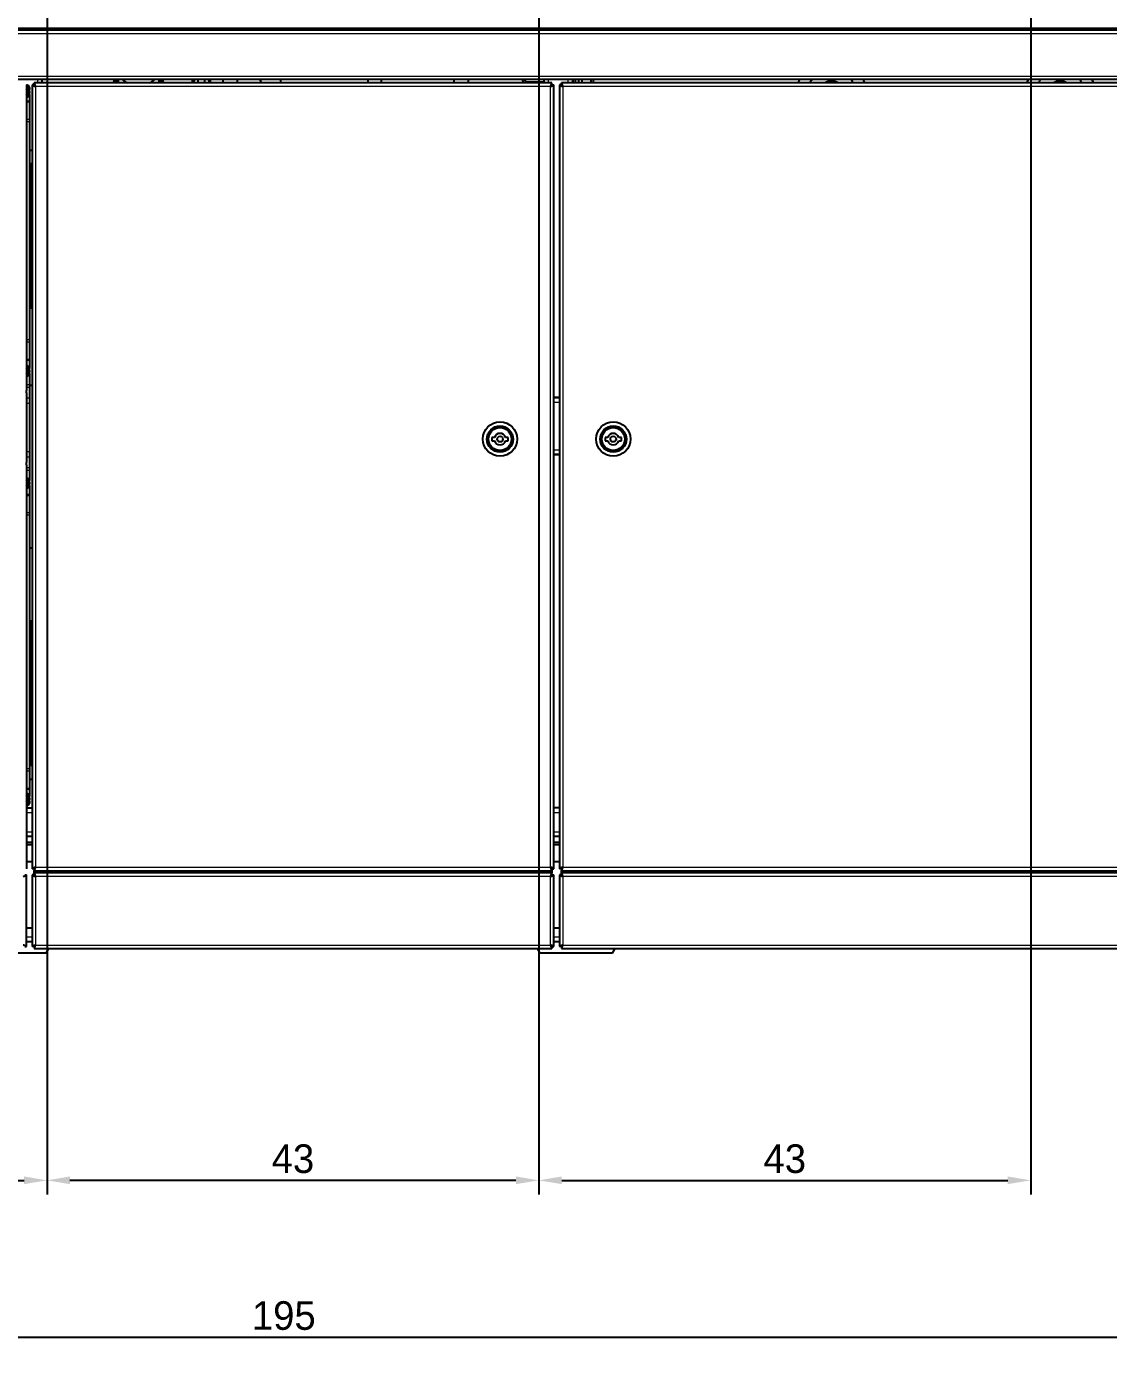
# Model space of a CAD drawing. Header units: millimetres. Extents: x -218071 to -203542, y 15363 to 51382.
# Drawn here: x -217647.4 to -217552.8, y 50713.5 to 50829.4 of the extents above; entities that cross this region are included whole.
import ezdxf

# ---------------------------------------------------------------- set-up
doc = ezdxf.new("R2010")
doc.units = ezdxf.units.MM
doc.header["$LTSCALE"] = 4
doc.layers.add('TPF-DIMENSIONS', color=3, linetype='Continuous')
doc.layers.add('TPF-EQUIPEMENT', color=7, linetype='Continuous')
doc.dimstyles.new('ISO-25', dxfattribs={"dimtxt": 2.5, "dimasz": 2, "dimexe": 1.25, "dimexo": 0.625, "dimtad": 1, "dimtxsty": 'Standard', "dimcen": -2.5, "dimclrt": 256, "dimadec": 0, "dimazin": 0, "dimtfac": 1, "dimtmove": 0, "dimatfit": 3, "dimfxl": 1, "dimarcsym": 0})

# ---------------------------------------------------------------- blocks, each defined once
blk = doc.blocks.new('*D674')
at = {"layer": 'Defpoints', "color": 0, "transparency": 16777216}
for p in [(-217721.43, 50749.39), (-217526.61, 50749.39), (-217526.61, 50714.79)]:
    blk.add_point(p, dxfattribs=at)
at = {"layer": 'TPF-DIMENSIONS', "color": 0, "lineweight": -2, "transparency": 16777216}
for p, q in [((-217721.43, 50748.77), (-217721.43, 50713.54)), ((-217526.61, 50748.77), (-217526.61, 50713.54)), ((-217719.43, 50714.79), (-217528.61, 50714.79))]:
    blk.add_line(p, q, dxfattribs=at)
at = {"layer": 'TPF-DIMENSIONS', "color": 0, "transparency": 16777216}
for points in [[(-217719.43, 50715.13), (-217719.43, 50714.46), (-217721.43, 50714.79)], [(-217528.61, 50715.13), (-217528.61, 50714.46), (-217526.61, 50714.79)]]:
    blk.add_solid(points, dxfattribs=at)
at = {"layer": 'TPF-DIMENSIONS', "transparency": 16777216, "insert": (-217624.91, 50716.67), "char_height": 2.5, "attachment_point": 5}
blk.add_mtext('195', dxfattribs=at)
blk = doc.blocks.new('*D675')
at = {"layer": 'Defpoints', "color": 0, "transparency": 16777216}
for p in [(-217688.61, 50846.51), (-217645.61, 50846.51), (-217645.61, 50728.51)]:
    blk.add_point(p, dxfattribs=at)
at = {"layer": 'TPF-DIMENSIONS', "color": 0, "lineweight": -2, "transparency": 16777216}
for p, q in [((-217688.61, 50845.89), (-217688.61, 50727.26)), ((-217645.61, 50845.89), (-217645.61, 50727.26)), ((-217686.61, 50728.51), (-217647.61, 50728.51))]:
    blk.add_line(p, q, dxfattribs=at)
at = {"layer": 'TPF-DIMENSIONS', "color": 0, "transparency": 16777216}
for points in [[(-217686.61, 50728.85), (-217686.61, 50728.18), (-217688.61, 50728.51)], [(-217647.61, 50728.85), (-217647.61, 50728.18), (-217645.61, 50728.51)]]:
    blk.add_solid(points, dxfattribs=at)
at = {"layer": 'TPF-DIMENSIONS', "transparency": 16777216, "insert": (-217667.11, 50730.39), "char_height": 2.5, "attachment_point": 5}
blk.add_mtext('43', dxfattribs=at)
blk = doc.blocks.new('*D676')
at = {"layer": 'Defpoints', "color": 0, "transparency": 16777216}
for p in [(-217645.61, 50857.29), (-217602.61, 50850.06), (-217645.61, 50728.51)]:
    blk.add_point(p, dxfattribs=at)
at = {"layer": 'TPF-DIMENSIONS', "color": 0, "lineweight": -2, "transparency": 16777216}
for p, q in [((-217645.61, 50856.66), (-217645.61, 50727.26)), ((-217602.61, 50849.44), (-217602.61, 50727.26)), ((-217604.61, 50728.51), (-217643.61, 50728.51))]:
    blk.add_line(p, q, dxfattribs=at)
at = {"layer": 'TPF-DIMENSIONS', "color": 0, "transparency": 16777216}
for points in [[(-217643.61, 50728.85), (-217643.61, 50728.18), (-217645.61, 50728.51)], [(-217604.61, 50728.85), (-217604.61, 50728.18), (-217602.61, 50728.51)]]:
    blk.add_solid(points, dxfattribs=at)
at = {"layer": 'TPF-DIMENSIONS', "transparency": 16777216, "insert": (-217624.11, 50730.39), "char_height": 2.5, "attachment_point": 5}
blk.add_mtext('43', dxfattribs=at)
blk = doc.blocks.new('*D677')
at = {"layer": 'Defpoints', "color": 0, "transparency": 16777216}
for p in [(-217602.61, 50846.51), (-217559.61, 50846.51), (-217559.61, 50728.51)]:
    blk.add_point(p, dxfattribs=at)
at = {"layer": 'TPF-DIMENSIONS', "color": 0, "lineweight": -2, "transparency": 16777216}
for p, q in [((-217602.61, 50845.89), (-217602.61, 50727.26)), ((-217559.61, 50845.89), (-217559.61, 50727.26)), ((-217600.61, 50728.51), (-217561.61, 50728.51))]:
    blk.add_line(p, q, dxfattribs=at)
at = {"layer": 'TPF-DIMENSIONS', "color": 0, "transparency": 16777216}
for points in [[(-217600.61, 50728.85), (-217600.61, 50728.18), (-217602.61, 50728.51)], [(-217561.61, 50728.85), (-217561.61, 50728.18), (-217559.61, 50728.51)]]:
    blk.add_solid(points, dxfattribs=at)
at = {"layer": 'TPF-DIMENSIONS', "transparency": 16777216, "insert": (-217581.11, 50730.39), "char_height": 2.5, "attachment_point": 5}
blk.add_mtext('43', dxfattribs=at)

msp = doc.modelspace()

# ---------------------------------------------------------------- linework, layer by layer
at = {"layer": 'TPF-EQUIPEMENT', "color": 7, "linetype": 'Continuous', "lineweight": 25, "transparency": 33554671}
for p, q in [((-217527.156, 50829.261), (-217721.056, 50829.261)), ((-217536.12, 50829.092), (-217712.092, 50829.092)), ((-217536.356, 50824.792), (-217711.856, 50824.792)), ((-217646.056, 50824.792), (-217646.056, 50824.492)), ((-217639.406, 50824.792), (-217639.406, 50824.592)), ((-217639.406, 50824.592), (-217639.406, 50824.492)), ((-217635.806, 50824.592), (-217635.806, 50824.792)), ((-217635.796, 50824.749), (-217635.806, 50824.749)), ((-217635.796, 50824.537), (-217635.796, 50824.578)), ((-217632.906, 50824.492), (-217632.906, 50824.792)), ((-217632.406, 50824.492), (-217632.406, 50824.792)), ((-217631.806, 50824.492), (-217631.806, 50824.792)), ((-217631.306, 50824.492), (-217631.306, 50824.792)), ((-217630.246, 50824.792), (-217630.246, 50824.492)), ((-217628.966, 50824.492), (-217628.966, 50824.792)), ((-217626.866, 50824.492), (-217626.975, 50824.792)), ((-217625.183, 50824.792), (-217625.234, 50824.492)), ((-217617.556, 50824.792), (-217617.556, 50824.492)), ((-217616.356, 50824.492), (-217616.356, 50824.792)), ((-217610.041, 50824.792), (-217610.041, 50824.492)), ((-217608.771, 50824.492), (-217608.771, 50824.792)), ((-217603.656, 50824.592), (-217602.156, 50824.592)), ((-217602.156, 50824.492), (-217602.156, 50824.792)), ((-217599.656, 50824.792), (-217599.656, 50824.492)), ((-217599.606, 50824.492), (-217599.606, 50824.792)), ((-217599.406, 50824.492), (-217599.406, 50824.792)), ((-217599.156, 50824.792), (-217599.156, 50824.492)), ((-217598.856, 50824.792), (-217598.856, 50824.492)), ((-217598.031, 50824.492), (-217598.031, 50824.792)), ((-217597.831, 50824.492), (-217597.831, 50824.792)), ((-217597.82, 50824.492), (-217597.82, 50824.792)), ((-217647.405, 50824.328), (-217647.405, 50824.328)), ((-217647.405, 50824.328), (-217647.405, 50797.592)), ((-217647.356, 50824.292), (-217647.405, 50824.292)), ((-217647.405, 50824.003), (-217647.285, 50823.935)), ((-217647.306, 50823.461), (-217647.405, 50823.404)), ((-217647.156, 50824.092), (-217647.156, 50823.905)), ((-217647.156, 50823.478), (-217647.156, 50822.898)), ((-217646.905, 50824.328), (-217646.905, 50755.756)), ((-217646.755, 50824.328), (-217646.905, 50824.328)), ((-217601.469, 50824.492), (-217646.741, 50824.492)), ((-217646.741, 50824.342), (-217646.741, 50824.492)), ((-217646.741, 50824.342), (-217646.741, 50824.291)), ((-217601.469, 50824.342), (-217601.469, 50824.492)), ((-217601.455, 50824.328), (-217601.305, 50824.328)), ((-217601.305, 50755.756), (-217601.305, 50824.328)), ((-217600.657, 50824.328), (-217600.807, 50824.328)), ((-217600.807, 50824.328), (-217600.807, 50755.756)), ((-217587.155, 50824.492), (-217600.643, 50824.492)), ((-217600.643, 50824.342), (-217600.643, 50824.492)), ((-217535.856, 50824.492), (-217587.155, 50824.492)), ((-217647.156, 50822.898), (-217647.156, 50822.795)), ((-217647.156, 50822.795), (-217647.156, 50821.296)), ((-217647.156, 50821.296), (-217647.156, 50821.09)), ((-217647.156, 50821.09), (-217647.156, 50802.01)), ((-217646.905, 50818.592), (-217647.156, 50818.592)), ((-217647.086, 50817.227), (-217647.086, 50817.427)), ((-217646.936, 50817.427), (-217647.086, 50817.427)), ((-217647.086, 50817.227), (-217646.936, 50817.227)), ((-217647.086, 50805.027), (-217647.086, 50817.227)), ((-217646.936, 50817.227), (-217646.936, 50817.427)), ((-217646.936, 50805.027), (-217646.936, 50817.227)), ((-217647.086, 50805.027), (-217646.936, 50805.027)), ((-217647.086, 50804.827), (-217647.086, 50805.027)), ((-217647.086, 50804.827), (-217646.936, 50804.827)), ((-217646.936, 50805.599), (-217646.917, 50805.704)), ((-217646.936, 50804.827), (-217646.936, 50805.027)), ((-217646.917, 50805.704), (-217646.905, 50805.728)), ((-217647.156, 50802.01), (-217647.156, 50801.805)), ((-217647.156, 50801.805), (-217647.156, 50800.305)), ((-217647.156, 50800.305), (-217647.156, 50800.203)), ((-217647.156, 50800.203), (-217647.156, 50799.505)), ((-217647.405, 50799.603), (-217647.285, 50799.535)), ((-217647.306, 50799.061), (-217647.405, 50799.004)), ((-217647.156, 50799.078), (-217647.156, 50798.088)), ((-217647.156, 50798.088), (-217647.156, 50797.859)), ((-217646.956, 50798.022), (-217647.156, 50798.022)), ((-217647.156, 50797.859), (-217647.156, 50796.912)), ((-217647.405, 50797.592), (-217647.405, 50797.592)), ((-217647.405, 50797.392), (-217647.405, 50791.292)), ((-217647.156, 50796.912), (-217647.156, 50796.452)), ((-217600.807, 50796.992), (-217601.305, 50796.992)), ((-217601.305, 50796.972), (-217600.807, 50796.972)), ((-217601.199, 50796.972), (-217601.199, 50796.992)), ((-217647.156, 50796.452), (-217647.156, 50792.232)), ((-217606.72, 50793.492), (-217606.72, 50793.192)), ((-217606.482, 50793.492), (-217606.72, 50793.492)), ((-217605.29, 50793.492), (-217605.528, 50793.492)), ((-217605.29, 50793.192), (-217605.29, 50793.492)), ((-217596.822, 50793.492), (-217596.822, 50793.192)), ((-217596.584, 50793.492), (-217596.822, 50793.492)), ((-217595.392, 50793.492), (-217595.63, 50793.492)), ((-217595.392, 50793.192), (-217595.392, 50793.492)), ((-217647.156, 50792.232), (-217647.156, 50791.772)), ((-217606.72, 50793.192), (-217606.482, 50793.192)), ((-217605.528, 50793.192), (-217605.29, 50793.192)), ((-217596.822, 50793.192), (-217596.584, 50793.192)), ((-217595.63, 50793.192), (-217595.392, 50793.192)), ((-217647.405, 50791.092), (-217647.405, 50755.756)), ((-217647.405, 50791.092), (-217647.405, 50791.092)), ((-217647.156, 50791.772), (-217647.156, 50790.825)), ((-217601.305, 50792.012), (-217600.807, 50792.012)), ((-217601.305, 50791.992), (-217600.807, 50791.992)), ((-217601.199, 50791.992), (-217601.199, 50792.012)), ((-217647.405, 50789.803), (-217647.285, 50789.735)), ((-217647.156, 50790.825), (-217647.156, 50790.595)), ((-217647.156, 50790.595), (-217647.156, 50789.705)), ((-217647.306, 50789.261), (-217647.405, 50789.204)), ((-217647.156, 50789.278), (-217647.156, 50788.481)), ((-217647.156, 50788.481), (-217647.156, 50788.378)), ((-217647.156, 50788.378), (-217647.156, 50786.879)), ((-217647.156, 50786.879), (-217647.156, 50786.674)), ((-217647.156, 50786.674), (-217647.156, 50764.493)), ((-217647.156, 50783.822), (-217646.956, 50783.822)), ((-217647.086, 50777.227), (-217647.086, 50777.427)), ((-217646.936, 50777.427), (-217647.086, 50777.427)), ((-217647.086, 50777.227), (-217646.936, 50777.227)), ((-217647.086, 50765.027), (-217647.086, 50777.227)), ((-217646.936, 50777.227), (-217646.936, 50777.427)), ((-217646.936, 50765.027), (-217646.936, 50777.227)), ((-217646.936, 50765.599), (-217646.917, 50765.704)), ((-217646.917, 50765.704), (-217646.905, 50765.728)), ((-217647.156, 50764.493), (-217647.156, 50764.288)), ((-217647.156, 50764.288), (-217647.156, 50762.789)), ((-217647.086, 50765.027), (-217646.936, 50765.027)), ((-217647.086, 50764.827), (-217647.086, 50765.027)), ((-217647.086, 50764.827), (-217646.936, 50764.827)), ((-217646.936, 50764.827), (-217646.936, 50765.027)), ((-217647.156, 50763.592), (-217646.905, 50763.592)), ((-217647.405, 50762.203), (-217647.285, 50762.135)), ((-217647.156, 50762.789), (-217647.156, 50762.686)), ((-217647.156, 50762.686), (-217647.156, 50762.105)), ((-217647.306, 50761.661), (-217647.405, 50761.604)), ((-217647.356, 50761.292), (-217647.405, 50761.292)), ((-217647.405, 50761.092), (-217646.905, 50761.092)), ((-217647.156, 50761.678), (-217647.156, 50761.492)), ((-217600.807, 50761.092), (-217601.305, 50761.092)), ((-217646.905, 50758.592), (-217647.405, 50758.592)), ((-217600.807, 50758.592), (-217601.305, 50758.592)), ((-217647.405, 50758.092), (-217646.905, 50758.092)), ((-217647.405, 50757.892), (-217646.905, 50757.892)), ((-217601.305, 50758.092), (-217600.807, 50758.092)), ((-217601.305, 50757.892), (-217600.807, 50757.892)), ((-217647.405, 50756.392), (-217646.905, 50756.392)), ((-217601.305, 50756.392), (-217600.807, 50756.392)), ((-217647.555, 50755.228), (-217647.405, 50755.228)), ((-217647.405, 50755.756), (-217647.405, 50755.756)), ((-217647.405, 50748.956), (-217647.405, 50755.228)), ((-217647.405, 50755.228), (-217647.405, 50755.228)), ((-217647.405, 50748.956), (-217647.405, 50755.228)), ((-217646.755, 50755.756), (-217646.905, 50755.756)), ((-217646.905, 50755.228), (-217646.905, 50748.956)), ((-217646.755, 50755.228), (-217646.905, 50755.228)), ((-217646.706, 50755.228), (-217646.755, 50755.228)), ((-217646.741, 50755.791), (-217646.741, 50755.742)), ((-217646.741, 50755.742), (-217646.741, 50755.592)), ((-217646.741, 50755.442), (-217646.741, 50755.592)), ((-217646.741, 50755.592), (-217601.469, 50755.592)), ((-217646.441, 50755.442), (-217646.741, 50755.442)), ((-217646.741, 50755.442), (-217646.741, 50755.392)), ((-217601.469, 50755.392), (-217646.741, 50755.392)), ((-217646.741, 50755.242), (-217646.741, 50755.392)), ((-217645.069, 50755.442), (-217646.441, 50755.442)), ((-217644.869, 50755.442), (-217645.069, 50755.442)), ((-217644.869, 50755.592), (-217644.869, 50755.442)), ((-217644.469, 50755.442), (-217644.869, 50755.442)), ((-217644.469, 50755.592), (-217644.469, 50755.392)), ((-217643.869, 50755.392), (-217643.869, 50755.592)), ((-217643.469, 50755.442), (-217643.869, 50755.442)), ((-217643.469, 50755.442), (-217643.469, 50755.592)), ((-217643.269, 50755.442), (-217643.469, 50755.442)), ((-217631.669, 50755.442), (-217643.269, 50755.442)), ((-217631.469, 50755.442), (-217631.669, 50755.442)), ((-217631.469, 50755.592), (-217631.469, 50755.442)), ((-217631.069, 50755.442), (-217631.469, 50755.442)), ((-217631.069, 50755.592), (-217631.069, 50755.392)), ((-217630.469, 50755.392), (-217630.469, 50755.592)), ((-217630.069, 50755.442), (-217630.469, 50755.442)), ((-217630.069, 50755.442), (-217630.069, 50755.592)), ((-217629.869, 50755.442), (-217630.069, 50755.442)), ((-217618.269, 50755.442), (-217629.869, 50755.442)), ((-217618.069, 50755.442), (-217618.269, 50755.442)), ((-217618.069, 50755.592), (-217618.069, 50755.442)), ((-217617.669, 50755.442), (-217618.069, 50755.442)), ((-217617.669, 50755.592), (-217617.669, 50755.392)), ((-217617.069, 50755.392), (-217617.069, 50755.592)), ((-217616.669, 50755.442), (-217617.069, 50755.442)), ((-217616.669, 50755.442), (-217616.669, 50755.592)), ((-217616.469, 50755.442), (-217616.669, 50755.442)), ((-217604.869, 50755.442), (-217616.469, 50755.442)), ((-217604.669, 50755.442), (-217604.869, 50755.442)), ((-217604.669, 50755.592), (-217604.669, 50755.442)), ((-217604.269, 50755.442), (-217604.669, 50755.442)), ((-217604.269, 50755.592), (-217604.269, 50755.392)), ((-217603.669, 50755.392), (-217603.669, 50755.592)), ((-217603.269, 50755.442), (-217603.669, 50755.442)), ((-217603.269, 50755.442), (-217603.269, 50755.592)), ((-217603.069, 50755.442), (-217603.269, 50755.442)), ((-217601.769, 50755.442), (-217603.069, 50755.442)), ((-217601.469, 50755.442), (-217601.769, 50755.442)), ((-217601.455, 50755.228), (-217601.506, 50755.228)), ((-217601.469, 50755.742), (-217601.469, 50755.592)), ((-217601.469, 50755.592), (-217601.469, 50755.442)), ((-217601.469, 50755.392), (-217601.469, 50755.442)), ((-217601.469, 50755.242), (-217601.469, 50755.392)), ((-217601.455, 50755.756), (-217601.305, 50755.756)), ((-217601.455, 50755.228), (-217601.305, 50755.228)), ((-217601.305, 50748.956), (-217601.305, 50755.228)), ((-217600.657, 50755.756), (-217600.807, 50755.756)), ((-217600.807, 50755.228), (-217600.807, 50748.956)), ((-217600.657, 50755.228), (-217600.807, 50755.228)), ((-217600.608, 50755.228), (-217600.657, 50755.228)), ((-217600.643, 50755.742), (-217600.643, 50755.592)), ((-217600.643, 50755.442), (-217600.643, 50755.592)), ((-217600.643, 50755.592), (-217535.556, 50755.592)), ((-217600.343, 50755.442), (-217600.643, 50755.442)), ((-217600.643, 50755.442), (-217600.643, 50755.392)), ((-217535.556, 50755.392), (-217600.643, 50755.392)), ((-217600.643, 50755.242), (-217600.643, 50755.392)), ((-217600.556, 50755.863), (-217600.556, 50755.813)), ((-217598.707, 50755.442), (-217600.343, 50755.442)), ((-217598.507, 50755.442), (-217598.707, 50755.442)), ((-217598.507, 50755.592), (-217598.507, 50755.442)), ((-217598.107, 50755.442), (-217598.507, 50755.442)), ((-217598.107, 50755.592), (-217598.107, 50755.392)), ((-217597.507, 50755.392), (-217597.507, 50755.592)), ((-217597.107, 50755.442), (-217597.507, 50755.442)), ((-217597.107, 50755.442), (-217597.107, 50755.592)), ((-217596.907, 50755.442), (-217597.107, 50755.442)), ((-217583.707, 50755.442), (-217596.907, 50755.442)), ((-217583.507, 50755.442), (-217583.707, 50755.442)), ((-217583.507, 50755.592), (-217583.507, 50755.442)), ((-217583.107, 50755.442), (-217583.507, 50755.442)), ((-217583.107, 50755.592), (-217583.107, 50755.392)), ((-217582.507, 50755.392), (-217582.507, 50755.592)), ((-217582.107, 50755.442), (-217582.507, 50755.442)), ((-217582.107, 50755.442), (-217582.107, 50755.592)), ((-217581.907, 50755.442), (-217582.107, 50755.442)), ((-217568.707, 50755.442), (-217581.907, 50755.442)), ((-217568.507, 50755.442), (-217568.707, 50755.442)), ((-217568.507, 50755.592), (-217568.507, 50755.442)), ((-217568.107, 50755.442), (-217568.507, 50755.442)), ((-217568.107, 50755.592), (-217568.107, 50755.392)), ((-217567.507, 50755.392), (-217567.507, 50755.592)), ((-217567.107, 50755.442), (-217567.507, 50755.442)), ((-217567.107, 50755.442), (-217567.107, 50755.592)), ((-217566.907, 50755.442), (-217567.107, 50755.442)), ((-217553.707, 50755.442), (-217566.907, 50755.442)), ((-217553.507, 50755.442), (-217553.707, 50755.442)), ((-217553.507, 50755.592), (-217553.507, 50755.442)), ((-217553.107, 50755.442), (-217553.507, 50755.442)), ((-217553.107, 50755.592), (-217553.107, 50755.392)), ((-217647.405, 50750.592), (-217646.905, 50750.592)), ((-217601.305, 50750.592), (-217600.807, 50750.592)), ((-217647.405, 50749.392), (-217646.905, 50749.392)), ((-217601.305, 50749.392), (-217600.807, 50749.392)), ((-217645.683, 50748.392), (-217652.029, 50748.392)), ((-217647.555, 50748.956), (-217647.405, 50748.956)), ((-217647.405, 50748.956), (-217647.405, 50748.956)), ((-217646.755, 50748.956), (-217646.905, 50748.956)), ((-217646.741, 50748.942), (-217646.741, 50748.792)), ((-217646.741, 50748.792), (-217601.469, 50748.792)), ((-217645.683, 50748.392), (-217645.452, 50748.792)), ((-217602.76, 50748.792), (-217602.529, 50748.392)), ((-217596.183, 50748.392), (-217602.529, 50748.392)), ((-217601.469, 50748.942), (-217601.469, 50748.792)), ((-217601.455, 50748.956), (-217601.305, 50748.956)), ((-217600.657, 50748.956), (-217600.807, 50748.956)), ((-217600.643, 50748.942), (-217600.643, 50748.792)), ((-217600.643, 50748.792), (-217535.856, 50748.792)), ((-217596.183, 50748.392), (-217595.952, 50748.792))]:
    msp.add_line(p, q, dxfattribs=at)
at = {"layer": 'TPF-EQUIPEMENT', "color": 8, "linetype": 'Continuous', "lineweight": 18, "transparency": 33554671}
for p, q in [((-217536.12, 50828.792), (-217712.092, 50828.792)), ((-217711.992, 50825.092), (-217536.22, 50825.092)), ((-217646.456, 50824.792), (-217646.456, 50824.492)), ((-217639.406, 50824.592), (-217639.36, 50824.492)), ((-217635.852, 50824.492), (-217635.806, 50824.592)), ((-217603.656, 50824.592), (-217603.656, 50824.492)), ((-217601.756, 50824.492), (-217601.756, 50824.792)), ((-217600.056, 50824.492), (-217600.056, 50824.792)), ((-217601.605, 50824.192), (-217646.605, 50824.192)), ((-217646.605, 50824.192), (-217646.605, 50755.892)), ((-217601.605, 50755.892), (-217601.605, 50824.192)), ((-217587.252, 50824.192), (-217600.507, 50824.192)), ((-217600.507, 50824.192), (-217600.507, 50755.892)), ((-217537.841, 50824.192), (-217587.252, 50824.192)), ((-217647.156, 50822.898), (-217647.405, 50822.898)), ((-217647.156, 50822.795), (-217647.405, 50822.795)), ((-217647.156, 50821.296), (-217647.405, 50821.296)), ((-217647.156, 50821.09), (-217647.405, 50821.09)), ((-217647.156, 50802.01), (-217647.405, 50802.01)), ((-217647.156, 50801.805), (-217647.405, 50801.805)), ((-217647.156, 50800.305), (-217647.405, 50800.305)), ((-217647.156, 50800.203), (-217647.405, 50800.203)), ((-217647.156, 50798.088), (-217647.405, 50798.088)), ((-217647.156, 50797.859), (-217647.405, 50797.859)), ((-217647.156, 50796.912), (-217647.405, 50796.912)), ((-217647.156, 50796.452), (-217647.405, 50796.452)), ((-217601.305, 50796.572), (-217600.807, 50796.572)), ((-217606.303, 50793.742), (-217606.309, 50793.727)), ((-217647.156, 50792.232), (-217647.405, 50792.232)), ((-217601.305, 50792.412), (-217600.807, 50792.412)), ((-217647.156, 50791.772), (-217647.405, 50791.772)), ((-217647.156, 50790.825), (-217647.405, 50790.825)), ((-217647.156, 50790.595), (-217647.405, 50790.595)), ((-217647.156, 50788.481), (-217647.405, 50788.481)), ((-217647.156, 50788.378), (-217647.405, 50788.378)), ((-217647.156, 50786.879), (-217647.405, 50786.879)), ((-217647.156, 50786.674), (-217647.405, 50786.674)), ((-217647.156, 50764.493), (-217647.405, 50764.493)), ((-217647.156, 50764.288), (-217647.405, 50764.288)), ((-217647.156, 50762.789), (-217647.405, 50762.789)), ((-217647.156, 50762.686), (-217647.405, 50762.686)), ((-217647.405, 50760.692), (-217646.905, 50760.692)), ((-217601.305, 50760.692), (-217600.807, 50760.692)), ((-217647.405, 50758.992), (-217646.905, 50758.992)), ((-217601.305, 50758.992), (-217600.807, 50758.992)), ((-217646.605, 50755.892), (-217601.605, 50755.892)), ((-217646.605, 50755.092), (-217646.605, 50749.092)), ((-217601.605, 50755.092), (-217646.605, 50755.092)), ((-217646.441, 50755.592), (-217646.441, 50755.442)), ((-217645.069, 50755.442), (-217645.069, 50755.592)), ((-217643.269, 50755.592), (-217643.269, 50755.442)), ((-217631.669, 50755.442), (-217631.669, 50755.592)), ((-217629.869, 50755.592), (-217629.869, 50755.442)), ((-217618.269, 50755.442), (-217618.269, 50755.592)), ((-217616.469, 50755.592), (-217616.469, 50755.442)), ((-217604.869, 50755.442), (-217604.869, 50755.592)), ((-217603.069, 50755.592), (-217603.069, 50755.442)), ((-217601.769, 50755.442), (-217601.769, 50755.592)), ((-217601.605, 50749.092), (-217601.605, 50755.092)), ((-217600.507, 50755.892), (-217535.856, 50755.892)), ((-217600.507, 50755.092), (-217600.507, 50749.092)), ((-217535.856, 50755.092), (-217600.507, 50755.092)), ((-217600.343, 50755.592), (-217600.343, 50755.442)), ((-217598.707, 50755.442), (-217598.707, 50755.592)), ((-217596.907, 50755.592), (-217596.907, 50755.442)), ((-217583.707, 50755.442), (-217583.707, 50755.592)), ((-217581.907, 50755.592), (-217581.907, 50755.442)), ((-217568.707, 50755.442), (-217568.707, 50755.592)), ((-217566.907, 50755.592), (-217566.907, 50755.442)), ((-217553.707, 50755.442), (-217553.707, 50755.592)), ((-217646.905, 50749.792), (-217647.405, 50749.792)), ((-217600.807, 50749.792), (-217601.305, 50749.792)), ((-217646.605, 50749.092), (-217601.605, 50749.092)), ((-217600.507, 50749.092), (-217535.856, 50749.092))]:
    msp.add_line(p, q, dxfattribs=at)
at = {"layer": 'TPF-EQUIPEMENT', "color": 7, "linetype": 'Continuous', "lineweight": 25, "transparency": 33554671, "flags": 128}
for points in [[(-217579.929, 50824.492), (-217579.848, 50824.685), (-217579.797, 50824.792)], [(-217578.728, 50824.792), (-217578.787, 50824.717), (-217578.936, 50824.492)], [(-217575.126, 50824.492), (-217575.197, 50824.608), (-217575.334, 50824.792)], [(-217574.265, 50824.792), (-217574.222, 50824.704), (-217574.133, 50824.492)], [(-217559.929, 50824.492), (-217559.91, 50824.54), (-217559.797, 50824.792)], [(-217558.728, 50824.792), (-217558.827, 50824.663), (-217558.936, 50824.492)], [(-217555.126, 50824.492), (-217555.236, 50824.663), (-217555.334, 50824.792)], [(-217554.265, 50824.792), (-217554.152, 50824.54), (-217554.133, 50824.492)], [(-217647.405, 50797.392), (-217647.405, 50797.431), (-217647.405, 50797.468), (-217647.405, 50797.503), (-217647.405, 50797.533), (-217647.405, 50797.558), (-217647.405, 50797.577), (-217647.405, 50797.588), (-217647.405, 50797.592)], [(-217647.405, 50791.092), (-217647.405, 50791.096), (-217647.405, 50791.107), (-217647.405, 50791.126), (-217647.405, 50791.15), (-217647.405, 50791.181), (-217647.405, 50791.215), (-217647.405, 50791.253), (-217647.405, 50791.292)]]:
    msp.add_lwpolyline(points, dxfattribs=at)
at = {"layer": 'TPF-EQUIPEMENT', "color": 7, "linetype": 'Continuous', "lineweight": 25, "transparency": 33554671}
for centre, radius in [((-217606.005, 50793.342), 1.5), ((-217606.005, 50793.342), 1.15), ((-217596.107, 50793.342), 1.5), ((-217596.107, 50793.342), 1.15), ((-217606.005, 50793.342), 1), ((-217606.005, 50793.342), 0.25), ((-217596.107, 50793.342), 1), ((-217596.107, 50793.342), 0.25)]:
    msp.add_circle(centre, radius, dxfattribs=at)
for centre, radius, start, end in [((-217638.584, 50824.147), 1.277, 149.69695, 164.35296), ((-217638.559, 50824.393), 1.048, 157.60807, 174.57328), ((-217637.851, 50826.162), 1.806, 229.34392, 247.63478), ((-217637.349, 50826.141), 1.782, 292.24099, 310.78032), ((-217636.653, 50824.393), 1.048, 5.42672, 22.39193), ((-217636.628, 50824.147), 1.277, 15.64704, 30.30305), ((-217632.106, 50824.302), 0.75, 139.26043, 165.36963), ((-217632.106, 50824.296), 0.75, 138.64284, 164.88757), ((-217632.106, 50824.296), 0.75, 15.11243, 41.35716), ((-217632.106, 50824.302), 0.75, 14.63037, 40.73957), ((-217603.656, 50824.792), 0.4, 180, 228.59038), ((-217603.656, 50824.792), 0.2, 180, 270), ((-217577.031, 50823.392), 1.256, 61.13084, 118.86916), ((-217557.031, 50823.392), 1.256, 61.13084, 118.86916), ((-217647.706, 50823.692), 0.59, 300.68302, 59.31698), ((-217647.706, 50823.692), 0.4, 0, 41.17737), ((-217647.706, 50823.692), 0.4, 318.82263, 0), ((-217647.356, 50824.092), 0.2, 0, 90), ((-217647.706, 50799.292), 0.59, 300.68302, 59.31698), ((-217647.706, 50799.292), 0.4, 0, 41.17737), ((-217647.706, 50799.292), 0.4, 318.82263, 0), ((-217646.956, 50797.922), 0.1, 59.4308, 90), ((-217606.005, 50793.342), 0.5, 17.4576, 162.5424), ((-217596.107, 50793.342), 0.5, 17.4576, 162.5424), ((-217606.005, 50793.342), 0.5, 197.4576, 342.5424), ((-217596.107, 50793.342), 0.5, 197.4576, 342.5424), ((-217647.706, 50789.492), 0.59, 300.68302, 59.31698), ((-217647.706, 50789.492), 0.4, 0, 41.17737), ((-217647.706, 50789.492), 0.4, 318.82263, 0), ((-217646.956, 50783.922), 0.1, 270, 300.5692), ((-217647.706, 50761.892), 0.59, 300.68302, 59.31698), ((-217647.706, 50761.892), 0.4, 0, 41.17737), ((-217647.706, 50761.892), 0.4, 318.82263, 0), ((-217647.356, 50761.492), 0.2, 270, 0)]:
    msp.add_arc(centre, radius, start, end, dxfattribs=at)
at = {"layer": 'TPF-EQUIPEMENT', "color": 8, "linetype": 'Continuous', "lineweight": 18, "transparency": 33554671}
for centre in [(-217647.706, 50823.692), (-217647.706, 50799.292), (-217647.706, 50789.492), (-217647.706, 50761.892)]:
    msp.add_arc(centre, 0.556, 302.78013, 57.21987, dxfattribs=at)
at = {"layer": 'TPF-EQUIPEMENT', "color": 7, "linetype": 'Continuous', "lineweight": 25, "transparency": 33554671}
for points, knots in [([(-217639.723, 50824.492), (-217639.721, 50824.513), (-217639.71, 50824.616), (-217639.656, 50824.714), (-217639.613, 50824.792)], [0, 0, 0, 0, 0.2024423, 1, 1, 1, 1]), ([(-217635.806, 50824.492), (-217635.806, 50824.517), (-217635.806, 50824.551), (-217635.806, 50824.583), (-217635.806, 50824.592)], [0, 0, 0, 0, 0.724992, 1, 1, 1, 1]), ([(-217635.599, 50824.792), (-217635.556, 50824.714), (-217635.502, 50824.616), (-217635.491, 50824.513), (-217635.489, 50824.492)], [0, 0, 0, 0, 0.7975577, 1, 1, 1, 1]), ([(-217647.405, 50823.98), (-217647.378, 50823.964), (-217647.344, 50823.945), (-217647.312, 50823.926), (-217647.306, 50823.923)], [0, 0, 0, 0, 0.8083897, 1, 1, 1, 1]), ([(-217647.285, 50823.449), (-217647.302, 50823.439), (-217647.342, 50823.417), (-217647.382, 50823.393), (-217647.405, 50823.38)], [0, 0, 0, 0, 0.4313758, 1, 1, 1, 1]), ([(-217647.285, 50823.935), (-217647.285, 50823.935), (-217647.288, 50823.933), (-217647.294, 50823.93), (-217647.3, 50823.926), (-217647.305, 50823.923), (-217647.306, 50823.923), (-217647.306, 50823.923)], [0, 0, 0, 0, 0.0086674, 0.26763263, 0.5286616, 0.76384614, 1, 1, 1, 1]), ([(-217647.306, 50823.923), (-217647.306, 50823.857), (-217647.306, 50823.781), (-217647.306, 50823.702), (-217647.306, 50823.692)], [0, 0, 0, 0, 0.8696642, 1, 1, 1, 1]), ([(-217647.306, 50823.692), (-217647.306, 50823.632), (-217647.306, 50823.553), (-217647.306, 50823.479), (-217647.306, 50823.461)], [0, 0, 0, 0, 0.7497613, 1, 1, 1, 1]), ([(-217647.285, 50823.449), (-217647.285, 50823.449), (-217647.288, 50823.451), (-217647.294, 50823.454), (-217647.3, 50823.458), (-217647.305, 50823.46), (-217647.306, 50823.461), (-217647.306, 50823.461)], [0, 0, 0, 0, 0.0086674, 0.2676326, 0.5286616, 0.7638461, 1, 1, 1, 1]), ([(-217647.285, 50823.935), (-217647.285, 50823.915), (-217647.286, 50823.816), (-217647.287, 50823.652), (-217647.285, 50823.511), (-217647.285, 50823.449)], [0, 0, 0, 0, 0.1227616, 0.6159196, 1, 1, 1, 1]), ([(-217646.905, 50824.328), (-217646.902, 50824.318), (-217646.894, 50824.297), (-217646.838, 50824.267), (-217646.757, 50824.237), (-217646.673, 50824.211), (-217646.622, 50824.197), (-217646.605, 50824.192)], [0, 0, 0, 0, 0.2234635, 0.4469588, 0.6704542, 0.8939494, 1, 1, 1, 1]), ([(-217646.755, 50824.328), (-217646.752, 50824.315), (-217646.747, 50824.291), (-217646.708, 50824.256), (-217646.659, 50824.223), (-217646.623, 50824.202), (-217646.605, 50824.192)], [0, 0, 0, 0, 0.2823079, 0.5306182, 0.7788488, 1, 1, 1, 1]), ([(-217646.605, 50824.192), (-217646.615, 50824.227), (-217646.636, 50824.297), (-217646.666, 50824.39), (-217646.696, 50824.458), (-217646.721, 50824.488), (-217646.736, 50824.491), (-217646.741, 50824.492)], [0, 0, 0, 0, 0.2234635, 0.4469588, 0.6704542, 0.8939494, 1, 1, 1, 1]), ([(-217646.605, 50824.192), (-217646.618, 50824.214), (-217646.642, 50824.256), (-217646.677, 50824.306), (-217646.71, 50824.336), (-217646.731, 50824.34), (-217646.741, 50824.342)], [0, 0, 0, 0, 0.28230793, 0.53061817, 0.77884876, 1, 1, 1, 1]), ([(-217601.469, 50824.492), (-217601.479, 50824.488), (-217601.5, 50824.481), (-217601.53, 50824.425), (-217601.56, 50824.343), (-217601.586, 50824.26), (-217601.6, 50824.208), (-217601.605, 50824.192)], [0, 0, 0, 0, 0.2234635, 0.4469588, 0.6704542, 0.8939494, 1, 1, 1, 1]), ([(-217601.469, 50824.342), (-217601.482, 50824.339), (-217601.506, 50824.334), (-217601.541, 50824.295), (-217601.574, 50824.246), (-217601.595, 50824.209), (-217601.605, 50824.192)], [0, 0, 0, 0, 0.2823079, 0.5306182, 0.7788488, 1, 1, 1, 1]), ([(-217601.605, 50824.192), (-217601.57, 50824.202), (-217601.5, 50824.222), (-217601.407, 50824.253), (-217601.339, 50824.283), (-217601.309, 50824.308), (-217601.306, 50824.323), (-217601.305, 50824.328)], [0, 0, 0, 0, 0.2234635, 0.4469588, 0.6704542, 0.8939494, 1, 1, 1, 1]), ([(-217601.605, 50824.192), (-217601.583, 50824.205), (-217601.541, 50824.229), (-217601.491, 50824.264), (-217601.461, 50824.296), (-217601.457, 50824.318), (-217601.455, 50824.328)], [0, 0, 0, 0, 0.28230793, 0.53061817, 0.77884876, 1, 1, 1, 1]), ([(-217600.807, 50824.328), (-217600.803, 50824.318), (-217600.796, 50824.297), (-217600.74, 50824.267), (-217600.658, 50824.237), (-217600.575, 50824.211), (-217600.523, 50824.197), (-217600.507, 50824.192)], [0, 0, 0, 0, 0.2234635, 0.4469588, 0.6704542, 0.8939494, 1, 1, 1, 1]), ([(-217600.657, 50824.328), (-217600.654, 50824.315), (-217600.649, 50824.291), (-217600.61, 50824.256), (-217600.561, 50824.223), (-217600.524, 50824.202), (-217600.507, 50824.192)], [0, 0, 0, 0, 0.2823079, 0.5306182, 0.7788488, 1, 1, 1, 1]), ([(-217600.507, 50824.192), (-217600.517, 50824.227), (-217600.537, 50824.297), (-217600.568, 50824.39), (-217600.598, 50824.458), (-217600.623, 50824.488), (-217600.638, 50824.491), (-217600.643, 50824.492)], [0, 0, 0, 0, 0.2234635, 0.4469588, 0.6704542, 0.8939494, 1, 1, 1, 1]), ([(-217600.507, 50824.192), (-217600.52, 50824.214), (-217600.544, 50824.256), (-217600.579, 50824.306), (-217600.612, 50824.336), (-217600.633, 50824.34), (-217600.643, 50824.342)], [0, 0, 0, 0, 0.2823079, 0.5306182, 0.7788488, 1, 1, 1, 1]), ([(-217646.905, 50816.593), (-217646.911, 50816.605), (-217646.922, 50816.629), (-217646.927, 50816.66), (-217646.932, 50816.685), (-217646.934, 50816.7), (-217646.936, 50816.709), (-217646.936, 50816.713), (-217646.936, 50816.713), (-217646.936, 50816.713)], [0, 0, 0, 0, 0.2803108, 0.5323096, 0.7002295, 0.8500483, 0.9162085, 0.9686682, 1, 1, 1, 1]), ([(-217647.405, 50799.58), (-217647.378, 50799.564), (-217647.344, 50799.545), (-217647.312, 50799.526), (-217647.306, 50799.523)], [0, 0, 0, 0, 0.8083897, 1, 1, 1, 1]), ([(-217647.285, 50799.049), (-217647.302, 50799.039), (-217647.342, 50799.017), (-217647.382, 50798.993), (-217647.405, 50798.98)], [0, 0, 0, 0, 0.4313758, 1, 1, 1, 1]), ([(-217647.285, 50799.535), (-217647.285, 50799.535), (-217647.288, 50799.533), (-217647.294, 50799.53), (-217647.3, 50799.526), (-217647.305, 50799.523), (-217647.306, 50799.523), (-217647.306, 50799.523)], [0, 0, 0, 0, 0.0086674, 0.2676326, 0.5286616, 0.7638461, 1, 1, 1, 1]), ([(-217647.306, 50799.523), (-217647.306, 50799.457), (-217647.306, 50799.381), (-217647.306, 50799.302), (-217647.306, 50799.292)], [0, 0, 0, 0, 0.8696642, 1, 1, 1, 1]), ([(-217647.306, 50799.292), (-217647.306, 50799.232), (-217647.306, 50799.153), (-217647.306, 50799.079), (-217647.306, 50799.061)], [0, 0, 0, 0, 0.7497613, 1, 1, 1, 1]), ([(-217647.285, 50799.049), (-217647.285, 50799.049), (-217647.288, 50799.051), (-217647.294, 50799.054), (-217647.3, 50799.058), (-217647.305, 50799.06), (-217647.306, 50799.061), (-217647.306, 50799.061)], [0, 0, 0, 0, 0.0086674, 0.2676326, 0.5286616, 0.7638461, 1, 1, 1, 1]), ([(-217647.285, 50799.535), (-217647.285, 50799.515), (-217647.286, 50799.416), (-217647.287, 50799.252), (-217647.285, 50799.111), (-217647.285, 50799.049)], [0, 0, 0, 0, 0.1227616, 0.6159196, 1, 1, 1, 1]), ([(-217647.405, 50789.78), (-217647.378, 50789.764), (-217647.344, 50789.745), (-217647.312, 50789.726), (-217647.306, 50789.723)], [0, 0, 0, 0, 0.8083897, 1, 1, 1, 1]), ([(-217647.285, 50789.735), (-217647.285, 50789.735), (-217647.288, 50789.733), (-217647.294, 50789.73), (-217647.3, 50789.726), (-217647.305, 50789.723), (-217647.306, 50789.723), (-217647.306, 50789.723)], [0, 0, 0, 0, 0.0086674, 0.2676326, 0.5286616, 0.7638461, 1, 1, 1, 1]), ([(-217647.285, 50789.735), (-217647.285, 50789.715), (-217647.286, 50789.616), (-217647.287, 50789.452), (-217647.285, 50789.311), (-217647.285, 50789.249)], [0, 0, 0, 0, 0.1227616, 0.6159196, 1, 1, 1, 1]), ([(-217647.285, 50789.249), (-217647.302, 50789.239), (-217647.342, 50789.217), (-217647.382, 50789.193), (-217647.405, 50789.18)], [0, 0, 0, 0, 0.43137576, 1, 1, 1, 1]), ([(-217647.306, 50789.723), (-217647.306, 50789.657), (-217647.306, 50789.581), (-217647.306, 50789.502), (-217647.306, 50789.492)], [0, 0, 0, 0, 0.8696642, 1, 1, 1, 1]), ([(-217647.306, 50789.492), (-217647.306, 50789.432), (-217647.306, 50789.353), (-217647.306, 50789.279), (-217647.306, 50789.261)], [0, 0, 0, 0, 0.7497613, 1, 1, 1, 1]), ([(-217647.285, 50789.249), (-217647.285, 50789.249), (-217647.288, 50789.251), (-217647.294, 50789.254), (-217647.3, 50789.258), (-217647.305, 50789.26), (-217647.306, 50789.261), (-217647.306, 50789.261)], [0, 0, 0, 0, 0.0086674, 0.2676326, 0.5286616, 0.7638461, 1, 1, 1, 1]), ([(-217646.905, 50776.593), (-217646.911, 50776.605), (-217646.922, 50776.629), (-217646.927, 50776.66), (-217646.932, 50776.685), (-217646.934, 50776.7), (-217646.936, 50776.709), (-217646.936, 50776.713), (-217646.936, 50776.713), (-217646.936, 50776.713)], [0, 0, 0, 0, 0.2803108, 0.5323096, 0.7002295, 0.8500483, 0.9162085, 0.9686682, 1, 1, 1, 1]), ([(-217647.405, 50762.18), (-217647.378, 50762.164), (-217647.344, 50762.145), (-217647.312, 50762.126), (-217647.306, 50762.123)], [0, 0, 0, 0, 0.8083897, 1, 1, 1, 1]), ([(-217647.285, 50762.135), (-217647.285, 50762.135), (-217647.288, 50762.133), (-217647.294, 50762.13), (-217647.3, 50762.126), (-217647.305, 50762.123), (-217647.306, 50762.123), (-217647.306, 50762.123)], [0, 0, 0, 0, 0.0086674, 0.2676326, 0.5286616, 0.7638461, 1, 1, 1, 1]), ([(-217647.306, 50762.123), (-217647.306, 50762.057), (-217647.306, 50761.981), (-217647.306, 50761.902), (-217647.306, 50761.892)], [0, 0, 0, 0, 0.8696642, 1, 1, 1, 1]), ([(-217647.285, 50762.135), (-217647.285, 50762.115), (-217647.286, 50762.016), (-217647.287, 50761.852), (-217647.285, 50761.711), (-217647.285, 50761.649)], [0, 0, 0, 0, 0.1227616, 0.6159196, 1, 1, 1, 1]), ([(-217647.285, 50761.649), (-217647.302, 50761.639), (-217647.342, 50761.617), (-217647.382, 50761.593), (-217647.405, 50761.58)], [0, 0, 0, 0, 0.4313758, 1, 1, 1, 1]), ([(-217647.306, 50761.892), (-217647.306, 50761.832), (-217647.306, 50761.753), (-217647.306, 50761.679), (-217647.306, 50761.661)], [0, 0, 0, 0, 0.7497613, 1, 1, 1, 1]), ([(-217647.285, 50761.649), (-217647.285, 50761.649), (-217647.288, 50761.651), (-217647.294, 50761.654), (-217647.3, 50761.658), (-217647.305, 50761.66), (-217647.306, 50761.661), (-217647.306, 50761.661)], [0, 0, 0, 0, 0.0086674, 0.2676326, 0.5286616, 0.7638461, 1, 1, 1, 1]), ([(-217647.705, 50755.092), (-217647.67, 50755.102), (-217647.6, 50755.122), (-217647.507, 50755.153), (-217647.439, 50755.183), (-217647.408, 50755.208), (-217647.406, 50755.223), (-217647.405, 50755.228)], [0, 0, 0, 0, 0.2234635, 0.4469588, 0.6704542, 0.8939494, 1, 1, 1, 1]), ([(-217646.605, 50755.892), (-217646.64, 50755.882), (-217646.71, 50755.861), (-217646.803, 50755.831), (-217646.871, 50755.801), (-217646.902, 50755.776), (-217646.904, 50755.761), (-217646.905, 50755.756)], [0, 0, 0, 0, 0.2234635, 0.4469588, 0.6704542, 0.8939494, 1, 1, 1, 1]), ([(-217646.905, 50755.228), (-217646.902, 50755.218), (-217646.894, 50755.197), (-217646.838, 50755.167), (-217646.757, 50755.137), (-217646.673, 50755.111), (-217646.622, 50755.097), (-217646.605, 50755.092)], [0, 0, 0, 0, 0.2234635, 0.4469588, 0.6704542, 0.8939494, 1, 1, 1, 1]), ([(-217646.605, 50755.892), (-217646.627, 50755.879), (-217646.669, 50755.855), (-217646.719, 50755.82), (-217646.75, 50755.787), (-217646.753, 50755.766), (-217646.755, 50755.756)], [0, 0, 0, 0, 0.2823079, 0.5306182, 0.7788488, 1, 1, 1, 1]), ([(-217646.755, 50755.228), (-217646.752, 50755.215), (-217646.747, 50755.191), (-217646.708, 50755.156), (-217646.659, 50755.123), (-217646.623, 50755.102), (-217646.605, 50755.092)], [0, 0, 0, 0, 0.2823079, 0.5306182, 0.7788488, 1, 1, 1, 1]), ([(-217646.741, 50755.592), (-217646.731, 50755.595), (-217646.711, 50755.603), (-217646.68, 50755.659), (-217646.65, 50755.74), (-217646.625, 50755.824), (-217646.61, 50755.875), (-217646.605, 50755.892)], [0, 0, 0, 0, 0.2234635, 0.4469588, 0.6704542, 0.8939494, 1, 1, 1, 1]), ([(-217646.741, 50755.742), (-217646.728, 50755.745), (-217646.704, 50755.75), (-217646.669, 50755.789), (-217646.636, 50755.838), (-217646.615, 50755.874), (-217646.605, 50755.892)], [0, 0, 0, 0, 0.28230793, 0.53061817, 0.77884876, 1, 1, 1, 1]), ([(-217646.605, 50755.092), (-217646.615, 50755.127), (-217646.636, 50755.197), (-217646.666, 50755.29), (-217646.696, 50755.358), (-217646.721, 50755.388), (-217646.736, 50755.391), (-217646.741, 50755.392)], [0, 0, 0, 0, 0.2234635, 0.4469588, 0.6704542, 0.8939494, 1, 1, 1, 1]), ([(-217646.605, 50755.092), (-217646.618, 50755.114), (-217646.642, 50755.156), (-217646.677, 50755.206), (-217646.71, 50755.236), (-217646.731, 50755.24), (-217646.741, 50755.242)], [0, 0, 0, 0, 0.2823079, 0.5306182, 0.7788488, 1, 1, 1, 1]), ([(-217601.305, 50755.756), (-217601.309, 50755.766), (-217601.316, 50755.786), (-217601.372, 50755.817), (-217601.454, 50755.847), (-217601.537, 50755.872), (-217601.589, 50755.887), (-217601.605, 50755.892)], [0, 0, 0, 0, 0.2234635, 0.4469588, 0.6704542, 0.8939494, 1, 1, 1, 1]), ([(-217601.605, 50755.892), (-217601.595, 50755.857), (-217601.575, 50755.787), (-217601.544, 50755.694), (-217601.514, 50755.626), (-217601.489, 50755.595), (-217601.474, 50755.593), (-217601.469, 50755.592)], [0, 0, 0, 0, 0.2234635, 0.4469588, 0.6704542, 0.8939494, 1, 1, 1, 1]), ([(-217601.605, 50755.892), (-217601.592, 50755.87), (-217601.568, 50755.828), (-217601.533, 50755.778), (-217601.501, 50755.747), (-217601.479, 50755.744), (-217601.469, 50755.742)], [0, 0, 0, 0, 0.28230793, 0.53061817, 0.77884876, 1, 1, 1, 1]), ([(-217601.455, 50755.756), (-217601.458, 50755.769), (-217601.463, 50755.793), (-217601.502, 50755.828), (-217601.551, 50755.861), (-217601.588, 50755.882), (-217601.605, 50755.892)], [0, 0, 0, 0, 0.2823079, 0.5306182, 0.7788488, 1, 1, 1, 1]), ([(-217601.469, 50755.392), (-217601.479, 50755.388), (-217601.5, 50755.381), (-217601.53, 50755.325), (-217601.56, 50755.243), (-217601.586, 50755.16), (-217601.6, 50755.108), (-217601.605, 50755.092)], [0, 0, 0, 0, 0.2234635, 0.4469588, 0.6704542, 0.8939494, 1, 1, 1, 1]), ([(-217601.469, 50755.242), (-217601.482, 50755.239), (-217601.506, 50755.234), (-217601.541, 50755.195), (-217601.574, 50755.146), (-217601.595, 50755.109), (-217601.605, 50755.092)], [0, 0, 0, 0, 0.2823079, 0.5306182, 0.7788488, 1, 1, 1, 1]), ([(-217601.605, 50755.092), (-217601.57, 50755.102), (-217601.5, 50755.122), (-217601.407, 50755.153), (-217601.339, 50755.183), (-217601.309, 50755.208), (-217601.306, 50755.223), (-217601.305, 50755.228)], [0, 0, 0, 0, 0.2234635, 0.4469588, 0.6704542, 0.8939494, 1, 1, 1, 1]), ([(-217601.605, 50755.092), (-217601.583, 50755.105), (-217601.541, 50755.129), (-217601.491, 50755.164), (-217601.461, 50755.196), (-217601.457, 50755.218), (-217601.455, 50755.228)], [0, 0, 0, 0, 0.28230793, 0.53061817, 0.77884876, 1, 1, 1, 1]), ([(-217600.507, 50755.892), (-217600.542, 50755.882), (-217600.612, 50755.861), (-217600.705, 50755.831), (-217600.773, 50755.801), (-217600.803, 50755.776), (-217600.806, 50755.761), (-217600.807, 50755.756)], [0, 0, 0, 0, 0.2234635, 0.4469588, 0.6704542, 0.8939494, 1, 1, 1, 1]), ([(-217600.807, 50755.228), (-217600.803, 50755.218), (-217600.796, 50755.197), (-217600.74, 50755.167), (-217600.658, 50755.137), (-217600.575, 50755.111), (-217600.523, 50755.097), (-217600.507, 50755.092)], [0, 0, 0, 0, 0.2234635, 0.4469588, 0.6704542, 0.8939494, 1, 1, 1, 1]), ([(-217600.507, 50755.892), (-217600.529, 50755.879), (-217600.571, 50755.855), (-217600.621, 50755.82), (-217600.651, 50755.787), (-217600.655, 50755.766), (-217600.657, 50755.756)], [0, 0, 0, 0, 0.2823079, 0.5306182, 0.7788488, 1, 1, 1, 1]), ([(-217600.657, 50755.228), (-217600.654, 50755.215), (-217600.649, 50755.191), (-217600.61, 50755.156), (-217600.561, 50755.123), (-217600.524, 50755.102), (-217600.507, 50755.092)], [0, 0, 0, 0, 0.2823079, 0.5306182, 0.7788488, 1, 1, 1, 1]), ([(-217600.643, 50755.592), (-217600.633, 50755.595), (-217600.612, 50755.603), (-217600.582, 50755.659), (-217600.552, 50755.74), (-217600.527, 50755.824), (-217600.512, 50755.875), (-217600.507, 50755.892)], [0, 0, 0, 0, 0.22346351, 0.44695877, 0.67045417, 0.89394936, 1, 1, 1, 1]), ([(-217600.643, 50755.742), (-217600.63, 50755.745), (-217600.606, 50755.75), (-217600.571, 50755.789), (-217600.538, 50755.838), (-217600.517, 50755.874), (-217600.507, 50755.892)], [0, 0, 0, 0, 0.2823079, 0.5306182, 0.7788488, 1, 1, 1, 1]), ([(-217600.507, 50755.092), (-217600.517, 50755.127), (-217600.537, 50755.197), (-217600.568, 50755.29), (-217600.598, 50755.358), (-217600.623, 50755.388), (-217600.638, 50755.391), (-217600.643, 50755.392)], [0, 0, 0, 0, 0.2234635, 0.4469588, 0.6704542, 0.8939494, 1, 1, 1, 1]), ([(-217600.507, 50755.092), (-217600.52, 50755.114), (-217600.544, 50755.156), (-217600.579, 50755.206), (-217600.612, 50755.236), (-217600.633, 50755.24), (-217600.643, 50755.242)], [0, 0, 0, 0, 0.2823079, 0.5306182, 0.7788488, 1, 1, 1, 1]), ([(-217647.405, 50748.956), (-217647.409, 50748.966), (-217647.416, 50748.986), (-217647.472, 50749.017), (-217647.553, 50749.047), (-217647.637, 50749.072), (-217647.688, 50749.087), (-217647.705, 50749.092)], [0, 0, 0, 0, 0.2234635, 0.4469588, 0.6704542, 0.8939494, 1, 1, 1, 1]), ([(-217646.605, 50749.092), (-217646.64, 50749.082), (-217646.71, 50749.061), (-217646.803, 50749.031), (-217646.871, 50749.001), (-217646.902, 50748.976), (-217646.904, 50748.961), (-217646.905, 50748.956)], [0, 0, 0, 0, 0.2234635, 0.4469588, 0.6704542, 0.8939494, 1, 1, 1, 1]), ([(-217646.605, 50749.092), (-217646.627, 50749.079), (-217646.669, 50749.055), (-217646.719, 50749.02), (-217646.75, 50748.987), (-217646.753, 50748.966), (-217646.755, 50748.956)], [0, 0, 0, 0, 0.2823079, 0.5306182, 0.7788488, 1, 1, 1, 1]), ([(-217646.741, 50748.792), (-217646.731, 50748.795), (-217646.711, 50748.803), (-217646.68, 50748.859), (-217646.65, 50748.94), (-217646.625, 50749.024), (-217646.61, 50749.075), (-217646.605, 50749.092)], [0, 0, 0, 0, 0.2234635, 0.4469588, 0.6704542, 0.8939494, 1, 1, 1, 1]), ([(-217646.741, 50748.942), (-217646.728, 50748.945), (-217646.704, 50748.95), (-217646.669, 50748.989), (-217646.636, 50749.038), (-217646.615, 50749.074), (-217646.605, 50749.092)], [0, 0, 0, 0, 0.28230793, 0.53061817, 0.77884876, 1, 1, 1, 1]), ([(-217601.605, 50749.092), (-217601.595, 50749.057), (-217601.575, 50748.987), (-217601.544, 50748.894), (-217601.514, 50748.826), (-217601.489, 50748.795), (-217601.474, 50748.793), (-217601.469, 50748.792)], [0, 0, 0, 0, 0.2234635, 0.4469588, 0.6704542, 0.8939494, 1, 1, 1, 1]), ([(-217601.605, 50749.092), (-217601.592, 50749.07), (-217601.568, 50749.028), (-217601.533, 50748.978), (-217601.501, 50748.947), (-217601.479, 50748.944), (-217601.469, 50748.942)], [0, 0, 0, 0, 0.2823079, 0.5306182, 0.7788488, 1, 1, 1, 1]), ([(-217601.305, 50748.956), (-217601.309, 50748.966), (-217601.316, 50748.986), (-217601.372, 50749.017), (-217601.454, 50749.047), (-217601.537, 50749.072), (-217601.589, 50749.087), (-217601.605, 50749.092)], [0, 0, 0, 0, 0.2234635, 0.4469588, 0.6704542, 0.8939494, 1, 1, 1, 1]), ([(-217601.455, 50748.956), (-217601.458, 50748.969), (-217601.463, 50748.993), (-217601.502, 50749.028), (-217601.551, 50749.061), (-217601.588, 50749.082), (-217601.605, 50749.092)], [0, 0, 0, 0, 0.28230793, 0.53061817, 0.77884876, 1, 1, 1, 1]), ([(-217600.507, 50749.092), (-217600.542, 50749.082), (-217600.612, 50749.061), (-217600.705, 50749.031), (-217600.773, 50749.001), (-217600.803, 50748.976), (-217600.806, 50748.961), (-217600.807, 50748.956)], [0, 0, 0, 0, 0.2234635, 0.4469588, 0.6704542, 0.8939494, 1, 1, 1, 1]), ([(-217600.507, 50749.092), (-217600.529, 50749.079), (-217600.571, 50749.055), (-217600.621, 50749.02), (-217600.651, 50748.987), (-217600.655, 50748.966), (-217600.657, 50748.956)], [0, 0, 0, 0, 0.2823079, 0.5306182, 0.7788488, 1, 1, 1, 1]), ([(-217600.643, 50748.792), (-217600.633, 50748.795), (-217600.612, 50748.803), (-217600.582, 50748.859), (-217600.552, 50748.94), (-217600.527, 50749.024), (-217600.512, 50749.075), (-217600.507, 50749.092)], [0, 0, 0, 0, 0.2234635, 0.4469588, 0.6704542, 0.8939494, 1, 1, 1, 1]), ([(-217600.643, 50748.942), (-217600.63, 50748.945), (-217600.606, 50748.95), (-217600.571, 50748.989), (-217600.538, 50749.038), (-217600.517, 50749.074), (-217600.507, 50749.092)], [0, 0, 0, 0, 0.28230793, 0.53061817, 0.77884876, 1, 1, 1, 1])]:
    msp.add_open_spline(points, degree=3, knots=knots, dxfattribs=at)

# ---------------------------------------------------------------- dimensions: what is measured, and where the dimension line sits
at = {"layer": 'TPF-DIMENSIONS', "transparency": 33554671}
for base, p1, p2, picture, middle in [((-217645.606, 50728.514), (-217602.606, 50850.06), (-217645.606, 50857.288), '*D676', (-217624.106, 50728.514)), ((-217559.606, 50728.514), (-217602.606, 50846.514), (-217559.606, 50846.514), '*D677', (-217581.106, 50728.514))]:
    dim = msp.add_linear_dim(base=base, p1=p1, p2=p2, dimstyle='ISO-25', dxfattribs=at)
    dim.commit()
    dim.dimension.update_dxf_attribs({"geometry": picture, "text_midpoint": middle, "dimtype": 160})
dim = msp.add_linear_dim(base=(-217645.606, 50728.514), p1=(-217688.606, 50846.514), p2=(-217645.606, 50846.514), dimstyle='ISO-25', dxfattribs=at)
dim.commit()
dim.dimension.update_dxf_attribs({"geometry": '*D675', "text_midpoint": (-217667.106, 50730.389)})
dim = msp.add_linear_dim(base=(-217526.606, 50714.792), p1=(-217721.431, 50749.392), p2=(-217526.606, 50749.392), dimstyle='ISO-25', override={"dimdec": 0}, dxfattribs=at)
dim.commit()
dim.dimension.update_dxf_attribs({"geometry": '*D674', "text_midpoint": (-217624.911, 50714.792), "dimtype": 160})

doc.saveas('drawing.dxf')
